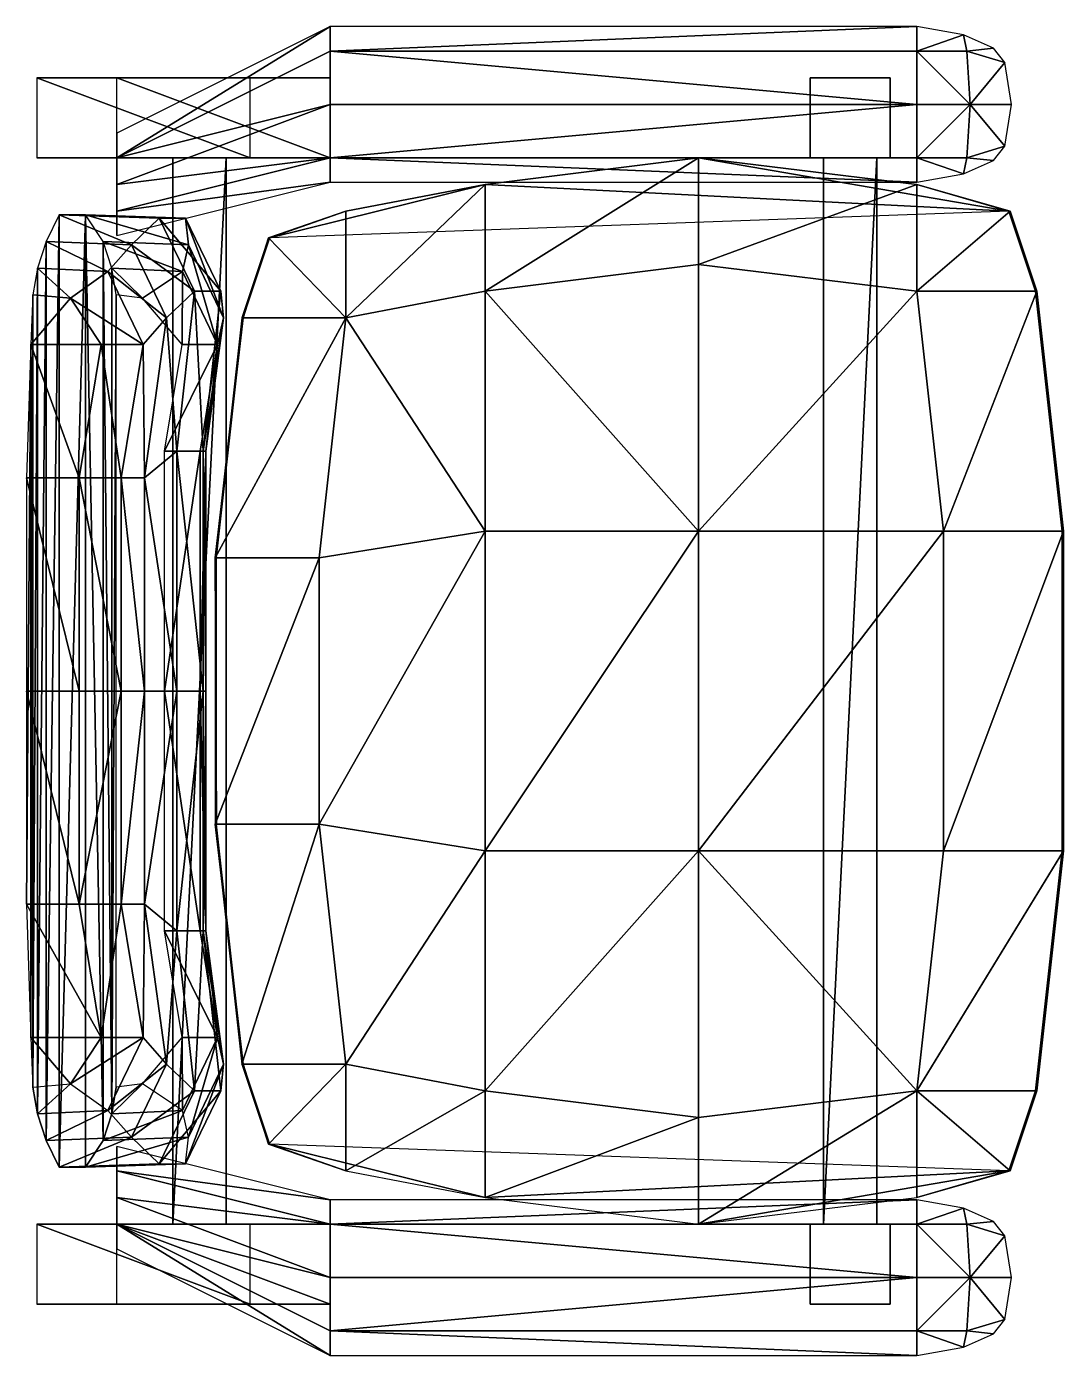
# Model space of a CAD drawing. Extents: x -0.493 to 0.001, y -0.316 to 0.316.
import ezdxf

# ---------------------------------------------------------------- set-up
doc = ezdxf.new("R2010")
doc.units = 0
doc.header["$LTSCALE"] = 2
doc.layers.get('0').update_dxf_attribs({"linetype": 'CONTINUOUS'})

msp = doc.modelspace()

# ---------------------------------------------------------------- meshes
at = {"color": 33, "linetype": 'BYBLOCK'}
mesh = msp.add_polyface(dxfattribs=at)
corners = [(-0.04694, 0.2463, 0.3838), (-0.03279, 0.25259, 0.3838), (-0.04536, 0.254, 0.39573), (-0.02729, 0.25951, 0.38347), (-0.02414, 0.2794, 0.38342), (-0.04379, 0.2794, 0.40065), (-0.06919, 0.2794, 0.4064), (-0.06919, 0.254, 0.40149), (-0.06919, 0.24236, 0.3838), (-0.34859, 0.24236, 0.3838), (-0.34859, 0.254, 0.40149), (-0.34859, 0.2794, 0.4064), (-0.34859, 0.3048, 0.40149), (-0.06919, 0.3048, 0.40149), (-0.06919, 0.31644, 0.3838), (-0.34859, 0.31644, 0.3838), (-0.04694, 0.3125, 0.3838), (-0.04536, 0.3048, 0.39573), (-0.02729, 0.29929, 0.38347), (-0.03279, 0.30621, 0.3838), (-0.03279, -0.25259, 0.3838), (-0.04694, -0.2463, 0.3838), (-0.04536, -0.254, 0.39573), (-0.02729, -0.25951, 0.38347), (-0.04379, -0.2794, 0.40065), (-0.02414, -0.2794, 0.38342), (-0.06919, -0.254, 0.40149), (-0.06919, -0.2794, 0.4064), (-0.06919, -0.24236, 0.3838), (-0.06919, -0.31644, 0.3838), (-0.04694, -0.3125, 0.3838), (-0.06919, -0.3048, 0.40149), (-0.04536, -0.3048, 0.39573), (-0.02729, -0.29929, 0.38347), (-0.03279, -0.30621, 0.3838), (-0.45019, 0.26564, 0.3838), (-0.45019, 0.254, 0.40149), (-0.45019, 0.2413, 0.4064), (-0.45019, 0.2286, 0.40149), (-0.45019, 0.21696, 0.3838), (-0.34859, -0.24236, 0.3838), (-0.45019, -0.21696, 0.3838), (-0.45019, -0.2286, 0.40149), (-0.34859, -0.254, 0.40149), (-0.45019, -0.2413, 0.4064), (-0.34859, -0.2794, 0.4064), (-0.45019, -0.254, 0.40149), (-0.34859, -0.3048, 0.40149), (-0.45019, -0.26564, 0.3838), (-0.34859, -0.31644, 0.3838)]
mesh.append_faces([[corners[k] for k in face] for face in [(42, 46, 44), (37, 36, 38)]], dxfattribs={"color": 33})
mesh.append_faces([[corners[k] for k in face] for face in [(2, 1, 3), (3, 5, 2), (5, 7, 2), (7, 0, 2), (16, 13, 17), (13, 5, 17), (5, 18, 17), (19, 17, 18), (20, 22, 23), (24, 23, 22), (26, 24, 22), (21, 26, 22), (31, 30, 32), (24, 31, 32), (33, 24, 32), (32, 34, 33), (36, 11, 12), (10, 37, 38), (44, 43, 42), (45, 46, 47)]], dxfattribs={"vtx0": -1, "color": 33})
mesh.append_faces([[corners[k] for k in face] for face in [(0, 1, 2), (4, 5, 3), (6, 7, 5), (8, 0, 7), (9, 8, 10), (7, 10, 8), (11, 10, 6), (7, 6, 10), (29, 30, 31), (27, 31, 24), (25, 24, 33), (30, 34, 32), (11, 37, 10), (39, 9, 38), (10, 38, 9), (44, 46, 45), (48, 49, 46), (47, 46, 49), (49, 29, 47), (31, 47, 29), (45, 47, 27), (31, 27, 47), (42, 41, 46), (48, 46, 41), (36, 35, 38), (39, 38, 35)]], dxfattribs={"vtx1": -1, "color": 33})
mesh.append_faces([[corners[k] for k in face] for face in [(12, 11, 6), (6, 13, 12), (14, 15, 12), (12, 13, 14), (16, 14, 13), (13, 6, 5), (5, 4, 18), (19, 16, 17), (20, 21, 22), (24, 25, 23), (26, 27, 24), (21, 28, 26), (15, 35, 36), (36, 12, 15), (36, 37, 11), (40, 41, 42), (42, 43, 40), (44, 45, 43), (43, 45, 27), (27, 26, 43), (28, 40, 43), (43, 26, 28)]], dxfattribs={"vtx2": -1, "color": 33})
mesh = msp.add_polyface(dxfattribs=at)
corners = [(-0.08189, 0.254), (-0.08189, 0.254, 0.381), (-0.11999, 0.254), (-0.11999, 0.254, 0.381), (-0.38669, 0.254, 0.381), (-0.48829, 0.254), (-0.45019, 0.254), (-0.34859, 0.254, 0.381), (-0.48829, 0.2921), (-0.38669, 0.2921, 0.381), (-0.45019, 0.2921), (-0.34859, 0.2921, 0.381), (-0.08189, 0.2921, 0.381), (-0.08189, 0.2921), (-0.11999, 0.2921), (-0.11999, 0.2921, 0.381), (-0.08189, -0.254, 0.381), (-0.08189, -0.254), (-0.11999, -0.254), (-0.11999, -0.254, 0.381), (-0.48829, -0.254), (-0.38669, -0.254, 0.381), (-0.45019, -0.254), (-0.34859, -0.254, 0.381), (-0.38669, -0.2921, 0.381), (-0.48829, -0.2921), (-0.45019, -0.2921), (-0.34859, -0.2921, 0.381), (-0.08189, -0.2921), (-0.08189, -0.2921, 0.381), (-0.11999, -0.2921), (-0.11999, -0.2921, 0.381), (-0.39816, -0.254, 0.23292), (-0.39816, -0.254, 0.20752), (-0.39816, 0.254, 0.23292), (-0.39816, 0.254, 0.20752), (-0.42356, -0.254, 0.20752), (-0.42356, -0.254, 0.23292), (-0.42356, 0.254, 0.23292), (-0.42356, 0.254, 0.20752), (-0.08834, 0.254, 0.20589), (-0.08834, -0.254, 0.20589), (-0.11374, -0.254, 0.20589), (-0.11374, 0.254, 0.20589), (-0.11374, -0.254, 0.23129), (-0.11374, 0.254, 0.23129), (-0.08834, -0.254, 0.23129), (-0.08834, 0.254, 0.23129)]
mesh.append_faces([[corners[k] for k in face] for face in [(0, 1, 2), (3, 2, 1), (8, 9, 10), (11, 10, 9), (20, 21, 22), (23, 22, 21), (28, 29, 30), (31, 30, 29), (23, 27, 22), (26, 22, 27), (29, 28, 16), (17, 16, 28), (11, 7, 10), (6, 10, 7), (1, 0, 12), (13, 12, 0), (32, 33, 34), (35, 34, 33), (32, 34, 37), (38, 37, 34), (46, 47, 44), (45, 44, 47), (46, 41, 47), (40, 47, 41)]], dxfattribs={"vtx1": -1, "color": 33})
mesh.append_faces([[corners[k] for k in face] for face in [(4, 5, 6), (6, 7, 4), (12, 13, 14), (14, 15, 12), (16, 17, 18), (18, 19, 16), (24, 25, 26), (26, 27, 24), (24, 21, 20), (20, 25, 24), (31, 19, 18), (18, 30, 31), (4, 9, 8), (8, 5, 4), (3, 15, 14), (14, 2, 3), (36, 37, 38), (38, 39, 36), (35, 33, 36), (36, 39, 35), (40, 41, 42), (42, 43, 40), (42, 44, 45), (45, 43, 42)]], dxfattribs={"vtx2": -1, "color": 33})
at = {"color": 0, "linetype": 'BYBLOCK'}
mesh = msp.add_polyface(dxfattribs=at)
corners = [(-0.39062, -0.1778, 0.26704), (-0.37792, -0.2159, 0.24164), (-0.34107, -0.1778, 0.28458), (-0.34107, -0.2286, 0.25918), (-0.40332, -0.0635, 0.25434), (-0.35377, -0.0635, 0.27188), (-0.40332, 0.0635, 0.25434), (-0.35377, 0.0635, 0.27188), (-0.39062, 0.1778, 0.26704), (-0.34107, 0.1778, 0.28458), (-0.34107, 0.2286, 0.25918), (-0.37792, 0.2159, 0.24164), (-0.27473, 0.2413, 0.25417), (-0.27473, 0.1905, 0.27957), (-0.27473, 0.0762, 0.26687), (-0.27473, -0.0762, 0.26687), (-0.27473, -0.1905, 0.27957), (-0.27473, -0.2413, 0.25417), (-0.17313, -0.2032, 0.27957), (-0.17313, -0.254, 0.25417), (-0.17313, -0.0762, 0.26687), (-0.17313, 0.0762, 0.26687), (-0.17313, 0.2032, 0.27957), (-0.17313, 0.254, 0.25417), (-0.06919, 0.2413, 0.2667), (-0.06919, 0.1905, 0.2921), (-0.05649, 0.0762, 0.2794), (-0.05649, -0.0762, 0.2794), (-0.06919, -0.1905, 0.2921), (-0.06919, -0.2413, 0.2667), (-0.02482, 0.2286, 0.24164), (-0.01212, 0.1905, 0.26704), (0.00058, 0.0762, 0.25434), (0.00058, -0.0762, 0.25434), (-0.01212, -0.1905, 0.26704), (-0.02482, -0.2286, 0.24164), (-0.49105, -0.1651, 0.61899), (-0.45761, -0.1651, 0.62457), (-0.49314, -0.1016, 0.63152), (-0.46809, -0.1016, 0.6357), (-0.49314, 0, 0.63152), (-0.46809, 0, 0.6357), (-0.49314, 0.1016, 0.63152), (-0.46809, 0.1016, 0.6357), (-0.49105, 0.1651, 0.61899), (-0.45761, 0.1651, 0.62457), (-0.49009, 0.18868, 0.60628), (-0.4723, 0.1871, 0.60924), (-0.4723, -0.1871, 0.60924), (-0.49009, -0.18868, 0.60628)]
mesh.append_faces([[corners[k] for k in face] for face in [(2, 1, 3), (9, 11, 8), (14, 9, 7), (15, 2, 16), (20, 16, 18), (21, 13, 14), (25, 21, 26), (28, 20, 18), (30, 25, 31), (35, 28, 29), (47, 44, 45), (48, 36, 49)]], dxfattribs={"vtx0": -1, "color": 0})
mesh.append_faces([[corners[k] for k in face] for face in [(0, 1, 2), (4, 0, 5), (2, 5, 0), (6, 4, 7), (5, 7, 4), (8, 6, 9), (7, 9, 6), (10, 11, 9), (10, 9, 12), (13, 12, 9), (13, 9, 14), (7, 5, 14), (15, 14, 5), (5, 2, 15), (2, 3, 16), (17, 16, 3), (16, 17, 18), (19, 18, 17), (15, 16, 20), (14, 15, 21), (20, 21, 15), (22, 13, 21), (12, 13, 23), (22, 23, 13), (23, 22, 24), (25, 24, 22), (22, 21, 25), (21, 20, 26), (27, 26, 20), (27, 20, 28), (18, 19, 28), (29, 28, 19), (24, 25, 30), (25, 26, 31), (32, 31, 26), (26, 27, 32), (33, 32, 27), (27, 28, 33), (34, 33, 28), (34, 28, 35), (36, 37, 38), (39, 38, 37), (38, 39, 40), (41, 40, 39), (40, 41, 42), (43, 42, 41), (42, 43, 44), (45, 44, 43), (46, 44, 47), (37, 36, 48)]], dxfattribs={"vtx1": -1, "color": 0})
mesh = msp.add_polyface(dxfattribs=at)
corners = [(-0.02482, 0.2286, 0.24164), (-0.0254, 0.2286, 0.23071), (-0.06919, 0.2413, 0.2667), (-0.17313, 0.254, 0.25417), (-0.37792, 0.2159, 0.24164), (-0.34107, 0.2286, 0.25918), (-0.37734, 0.2159, 0.23321), (-0.27473, 0.2413, 0.25417), (-0.37792, -0.2159, 0.24164), (-0.34107, -0.2286, 0.25918), (-0.37734, -0.2159, 0.23321), (-0.27473, -0.2413, 0.25417), (-0.02482, -0.2286, 0.24164), (-0.0254, -0.2286, 0.23071), (-0.06919, -0.2413, 0.2667), (-0.17313, -0.254, 0.25417), (-0.44326, -0.2125, 0.57546), (-0.48382, -0.21408, 0.5687), (-0.45444, -0.1998, 0.59934), (-0.488, -0.20138, 0.59375), (-0.42998, -0.2252, 0.53905), (-0.47756, -0.22678, 0.53112), (-0.46503, -0.22678, 0.45595), (-0.41745, -0.2252, 0.46388), (-0.45668, -0.21408, 0.40584), (-0.41611, -0.2125, 0.4126), (-0.4723, -0.1871, 0.60924), (-0.49009, -0.18868, 0.60628), (-0.45251, -0.20138, 0.38079), (-0.41895, -0.1998, 0.38638), (-0.45042, -0.18868, 0.36826), (-0.43789, -0.1871, 0.37035), (-0.45042, 0.18868, 0.36826), (-0.45251, 0.20138, 0.38079), (-0.43789, 0.1871, 0.37035), (-0.41895, 0.1998, 0.38638), (-0.45668, 0.21408, 0.40584), (-0.41611, 0.2125, 0.4126), (-0.45444, 0.1998, 0.59934), (-0.488, 0.20138, 0.59375), (-0.4723, 0.1871, 0.60924), (-0.49009, 0.18868, 0.60628), (-0.46503, 0.22678, 0.45595), (-0.41745, 0.2252, 0.46388), (-0.47756, 0.22678, 0.53112), (-0.42998, 0.2252, 0.53905), (-0.44326, 0.2125, 0.57546), (-0.48382, 0.21408, 0.5687)]
mesh.append_faces([[corners[k] for k in face] for face in [(2, 1, 3), (6, 5, 7), (10, 9, 11), (14, 13, 15), (18, 17, 19), (16, 21, 17), (25, 22, 23), (26, 19, 27), (29, 24, 25), (31, 28, 29), (34, 33, 35), (35, 36, 37), (40, 39, 41), (37, 42, 43), (46, 44, 47), (38, 47, 39), (7, 1, 6), (11, 13, 10)]], dxfattribs={"vtx0": -1, "color": 0})
mesh.append_faces([[corners[k] for k in face] for face in [(0, 1, 2), (4, 5, 6), (8, 9, 10), (12, 13, 14), (16, 17, 18), (20, 21, 16), (22, 21, 23), (20, 23, 21), (24, 22, 25), (18, 19, 26), (28, 24, 29), (30, 28, 31), (32, 33, 34), (33, 36, 35), (38, 39, 40), (36, 42, 37), (42, 44, 43), (45, 43, 44), (45, 44, 46), (46, 47, 38), (3, 1, 7), (15, 13, 11)]], dxfattribs={"vtx1": -1, "color": 0})
mesh = msp.add_polyface(dxfattribs=at)
corners = [(-0.01212, -0.1905, 0.26704), (-0.02482, -0.2286, 0.24164), (-0.0127, -0.1905, 0.23071), (-0.0254, -0.2286, 0.23071), (0, -0.0762, 0.23071), (0.00058, -0.0762, 0.25434), (0.00058, 0.0762, 0.25434), (0, 0.0762, 0.23071), (-0.01212, 0.1905, 0.26704), (-0.0127, 0.1905, 0.23071), (-0.0254, 0.2286, 0.23071), (-0.02482, 0.2286, 0.24164), (-0.39004, 0.1778, 0.23321), (-0.37734, 0.2159, 0.23321), (-0.37792, 0.2159, 0.24164), (-0.39062, 0.1778, 0.26704), (-0.40332, 0.0635, 0.25434), (-0.40274, 0.0635, 0.23321), (-0.40274, -0.0635, 0.23321), (-0.40332, -0.0635, 0.25434), (-0.39004, -0.1778, 0.23321), (-0.39062, -0.1778, 0.26704), (-0.37792, -0.2159, 0.24164), (-0.37734, -0.2159, 0.23321), (-0.43766, -0.1651, 0.60214), (-0.45444, -0.1998, 0.59934), (-0.42648, -0.1778, 0.57826), (-0.44326, -0.2125, 0.57546), (-0.44814, -0.1016, 0.61327), (-0.43695, -0.1016, 0.58938), (-0.44814, 0, 0.61327), (-0.43695, 0, 0.58938), (-0.42159, 0, 0.54044), (-0.42159, -0.1143, 0.54044), (-0.4132, -0.1905, 0.54184), (-0.42998, -0.2252, 0.53905), (-0.40067, -0.1905, 0.46668), (-0.41745, -0.2252, 0.46388), (-0.40906, -0.1143, 0.46528), (-0.40906, 0, 0.46528), (-0.40772, 0, 0.414), (-0.40772, -0.1143, 0.414), (-0.39933, -0.1778, 0.4154), (-0.41611, -0.2125, 0.4126), (-0.46809, 0, 0.6357), (-0.46809, -0.1016, 0.6357), (-0.45761, -0.1651, 0.62457), (-0.4723, -0.1871, 0.60924), (-0.40217, -0.1651, 0.38918), (-0.41895, -0.1998, 0.38638), (-0.41056, -0.1143, 0.38778), (-0.41056, 0, 0.38778), (-0.42741, 0, 0.35922), (-0.42741, -0.1143, 0.35922), (-0.41902, -0.1651, 0.36062), (-0.43789, -0.1871, 0.37035), (-0.41895, 0.1998, 0.38638), (-0.40217, 0.1651, 0.38918), (-0.41902, 0.1651, 0.36062), (-0.43789, 0.1871, 0.37035), (-0.41056, 0.1143, 0.38778), (-0.42741, 0.1143, 0.35922), (-0.40772, 0.1143, 0.414), (-0.39933, 0.1778, 0.4154), (-0.41611, 0.2125, 0.4126), (-0.4723, 0.1871, 0.60924), (-0.45761, 0.1651, 0.62457), (-0.43766, 0.1651, 0.60214), (-0.45444, 0.1998, 0.59934), (-0.46809, 0.1016, 0.6357), (-0.44814, 0.1016, 0.61327), (-0.41745, 0.2252, 0.46388), (-0.40067, 0.1905, 0.46668), (-0.40906, 0.1143, 0.46528), (-0.42159, 0.1143, 0.54044), (-0.4132, 0.1905, 0.54184), (-0.42998, 0.2252, 0.53905), (-0.44326, 0.2125, 0.57546), (-0.42648, 0.1778, 0.57826), (-0.43695, 0.1016, 0.58938), (-0.46503, 0.22678, 0.45595), (-0.47756, 0.22678, 0.53112), (-0.47756, -0.22678, 0.53112), (-0.46503, -0.22678, 0.45595), (-0.48382, 0.21408, 0.5687), (-0.48382, -0.21408, 0.5687), (-0.488, 0.20138, 0.59375), (-0.488, -0.20138, 0.59375), (-0.49009, 0.18868, 0.60628), (-0.49009, -0.18868, 0.60628), (-0.49105, 0.1651, 0.61899), (-0.49105, -0.1651, 0.61899), (-0.49314, 0.1016, 0.63152), (-0.49314, -0.1016, 0.63152), (-0.45668, -0.21408, 0.40584), (-0.45668, 0.21408, 0.40584), (-0.45251, -0.20138, 0.38079), (-0.45251, 0.20138, 0.38079), (-0.45042, 0.18868, 0.36826), (-0.45042, -0.18868, 0.36826)]
mesh.append_faces([[corners[k] for k in face] for face in [(2, 1, 3), (2, 5, 0), (9, 6, 7), (9, 11, 8), (12, 14, 15), (12, 16, 17), (20, 19, 21), (20, 22, 23), (29, 24, 26), (33, 26, 34), (42, 38, 36), (24, 47, 25), (48, 41, 42), (54, 49, 55), (56, 58, 59), (62, 57, 63), (65, 67, 68), (73, 63, 72), (78, 74, 75), (67, 79, 78)]], dxfattribs={"vtx0": -1, "color": 0})
mesh.append_faces([[corners[k] for k in face] for face in [(80, 83, 94), (94, 95, 80), (95, 94, 96), (96, 97, 95)]], dxfattribs={"vtx0": -1, "vtx2": -1, "color": 0})
mesh.append_faces([[corners[k] for k in face] for face in [(0, 1, 2), (4, 5, 2), (6, 5, 7), (4, 7, 5), (8, 6, 9), (10, 11, 9), (24, 25, 26), (27, 26, 25), (28, 24, 29), (30, 28, 31), (29, 31, 28), (31, 29, 32), (33, 32, 29), (29, 26, 33), (26, 27, 34), (35, 34, 27), (34, 35, 36), (37, 36, 35), (33, 34, 38), (36, 38, 34), (32, 33, 39), (38, 39, 33), (39, 38, 40), (41, 40, 38), (41, 38, 42), (36, 37, 42), (43, 42, 37), (44, 45, 30), (28, 30, 45), (45, 46, 28), (24, 28, 46), (46, 47, 24), (42, 43, 48), (49, 48, 43), (50, 41, 48), (40, 41, 51), (50, 51, 41), (51, 50, 52), (53, 52, 50), (50, 48, 53), (54, 53, 48), (48, 49, 54)]], dxfattribs={"vtx1": -1, "color": 0})
mesh.append_faces([[corners[k] for k in face] for face in [(80, 81, 82), (82, 83, 80), (81, 84, 85), (85, 82, 81), (84, 86, 87), (87, 85, 84), (86, 88, 89), (89, 87, 86), (88, 90, 91), (91, 89, 88), (93, 91, 90), (98, 97, 96)]], dxfattribs={"vtx1": -1, "vtx2": -1, "color": 0})
mesh.append_faces([[corners[k] for k in face] for face in [(12, 13, 14), (12, 15, 16), (18, 17, 16), (16, 19, 18), (20, 18, 19), (20, 21, 22), (56, 57, 58), (57, 60, 61), (61, 58, 57), (60, 51, 52), (52, 61, 60), (62, 40, 51), (51, 60, 62), (62, 60, 57), (64, 63, 57), (57, 56, 64), (65, 66, 67), (66, 69, 70), (70, 67, 66), (69, 44, 30), (30, 70, 69), (71, 72, 63), (63, 64, 71), (73, 62, 63), (73, 39, 40), (40, 62, 73), (74, 32, 39), (39, 73, 74), (75, 74, 73), (73, 72, 75), (76, 75, 72), (72, 71, 76), (77, 78, 75), (75, 76, 77), (78, 79, 74), (79, 31, 32), (32, 74, 79), (70, 30, 31), (31, 79, 70), (67, 70, 79), (68, 67, 78), (78, 77, 68), (90, 92, 93), (96, 99, 98)]], dxfattribs={"vtx2": -1, "color": 0})

doc.saveas('drawing.dxf')
